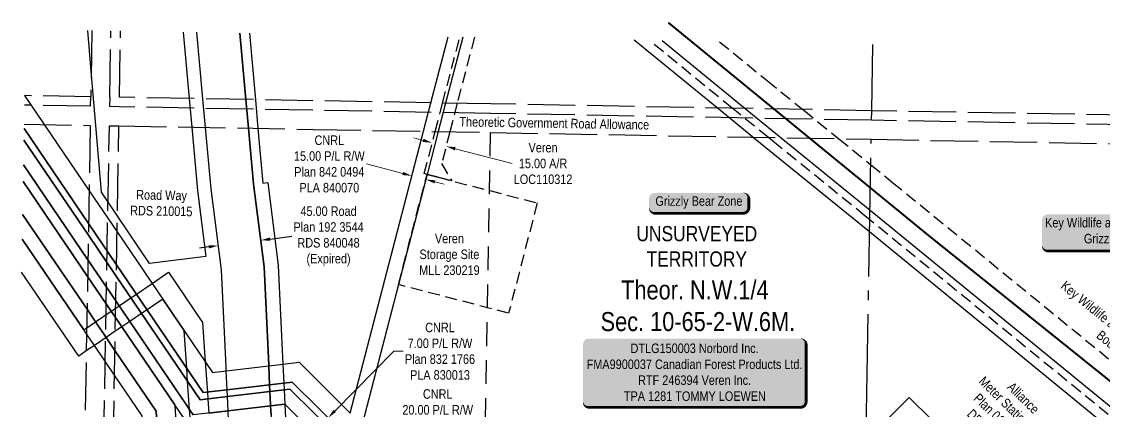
# Model space of a CAD drawing. Extents: x 420640 to 424792, y 6050134 to 6053066.
# Drawn here: x 420696 to 421837, y 6052655 to 6053066 of the extents above; entities that cross this region are included whole.
import ezdxf
from ezdxf.enums import TextEntityAlignment as Align

# ---------------------------------------------------------------- set-up
doc = ezdxf.new("R2010")
doc.units = 0
doc.header["$LTSCALE"] = 5
doc.header["$PDSIZE"] = 0.5
for name, pattern in [('DASHDOT2', [12.7, 6.35, -3.175, 0, -3.175]), ('foc-ACCESSROAD', [3.75, 2.5, -1.25]), ('foc-LSD', [8, 5, -3]), ('foc-QUARTERLINE', [33, 25, -3, 2, -3]), ('foc-UNSURVEYED', [12.5, 10, -2.5])]:
    doc.linetypes.add(name, pattern=pattern)
doc.layers.get('Defpoints').update_dxf_attribs({"color": 9})
for name, color, linetype in [('AS-SURFACE IMPACT', 7, 'Continuous'), ('AS-WILDLIFE', 131, 'DASHDOT2'), ('C-AR', 13, 'foc-ACCESSROAD'), ('C-RW', 13, 'Continuous'), ('C-SYMBOL', 7, 'Continuous'), ('F-AR', 190, 'foc-ACCESSROAD'), ('F-RW', 190, 'Continuous'), ('F-WS', 190, 'foc-ACCESSROAD'), ('L-QSEC', 8, 'foc-QUARTERLINE'), ('L-ROAD-T', 7, 'Continuous'), ('L-SECTION-LSD', 7, 'foc-LSD'), ('L-TITLEDB', 4, 'Continuous'), ('L-TITLEDB-T', 4, 'Continuous'), ('L-UNS-T', 3, 'Continuous'), ('L-USEC', 7, 'foc-UNSURVEYED')]:
    doc.layers.add(name, color=color, linetype=linetype)
for name, color, linetype, lineweight in [('C-AR-T', 13, 'Continuous', 9), ('C-RW-T', 13, 'Continuous', 9), ('F-AR-T', 190, 'Continuous', 9)]:
    doc.layers.add(name, color=color, linetype=linetype, lineweight=lineweight)
doc.styles.add('175L', font='ARIALN.TTF', dxfattribs={"height": 20})
doc.styles.add('80', font='ARIALN.TTF', dxfattribs={"height": 10})
doc.styles.add('80CG', font='ARIALN.TTF', dxfattribs={"height": 10})
doc.styles.add('80L', font='ARIALN.TTF', dxfattribs={"height": 10})
doc.dimstyles.new('Compass 5 000', dxfattribs={"dimscale": 5, "dimtxt": 9, "dimasz": 2, "dimexe": 0.2, "dimexo": 0.0625, "dimgap": 0.5, "dimtad": 0, "dimtih": 1, "dimtoh": 1, "dimzin": 0, "dimdsep": 46, "dimtxsty": '80CG', "dimcen": 0.1, "dimse1": 1, "dimse2": 1, "dimclrd": 256, "dimclrt": 256, "dimaunit": 1, "dimadec": 4, "dimazin": 0, "dimtfac": 0.06, "dimtofl": 0, "dimtmove": 0, "dimatfit": 1, "dimfxl": 0.2, "dimtolj": 1, "dimtzin": 0, "dimlwd": -1, "dimarcsym": 0})

# ---------------------------------------------------------------- blocks, each defined once
blk = doc.blocks.new('*D16')
at = {"layer": 'C-AR-T', "transparency": 16777216}
for p, q in [((421860, 6052589.9), (421850, 6052589.9)), ((421878.4, 6052571.6), (421860, 6052589.9)), ((421906.5, 6052543.7), (421913.6, 6052536.6))]:
    blk.add_line(p, q, dxfattribs=at)
for points in [[(421879.6, 6052572.8), (421877.2, 6052570.4), (421885.5, 6052564.5)], [(421907.7, 6052544.9), (421905.3, 6052542.5), (421899.4, 6052550.7)]]:
    blk.add_solid(points, dxfattribs=at)
at = {"layer": 'Defpoints', "color": 0, "transparency": 16777216}
for p in [(421876.5, 6052555.5), (421885.5, 6052564.5), (421890.4, 6052541.7)]:
    blk.add_point(p, dxfattribs=at)
at = {"layer": 'C-AR-T', "transparency": 16777216, "insert": (421800.6, 6052589.9), "char_height": 10, "attachment_point": 5, "style": '80CG'}
blk.add_mtext('\\A1;CNRL\\P20.00 Access R/W\\PPlan 812 1979\\PLOC 190039', dxfattribs=at)
blk = doc.blocks.new('*D19')
at = {"layer": 'C-RW-T', "transparency": 16777216}
for p, q in [((421097.5, 6052906), (421059.2, 6052916)), ((421131.3, 6052897.2), (421141, 6052894.7))]:
    blk.add_line(p, q, dxfattribs=at)
for points in [[(421097.9, 6052907.6), (421097, 6052904.4), (421107.1, 6052903.5)], [(421131.8, 6052898.8), (421130.9, 6052895.6), (421121.7, 6052899.7)]]:
    blk.add_solid(points, dxfattribs=at)
at = {"layer": 'Defpoints', "color": 0, "transparency": 16777216}
for p in [(421121.7, 6052899.7), (421067.4, 6052750.3), (421081.9, 6052746.5)]:
    blk.add_point(p, dxfattribs=at)
at = {"layer": 'C-RW-T', "transparency": 16777216, "insert": (421020.1, 6052916), "char_height": 10, "attachment_point": 5, "style": '80CG'}
blk.add_mtext('\\A1;CNRL\\P15.00 P/L R/W\\P{\\A0;Plan 842 0494\\P}PLA 840070', dxfattribs=at)
blk = doc.blocks.new('*D20')
at = {"layer": 'Defpoints', "color": 0, "transparency": 16777216}
for p in [(421129.6, 6052942.3), (421143.1, 6052934.6), (421144.1, 6052938.6)]:
    blk.add_point(p, dxfattribs=at)
at = {"layer": 'F-AR-T', "transparency": 16777216}
for p, q in [((421118.9, 6052940.8), (421109.2, 6052943.4)), ((421152.8, 6052932), (421212.6, 6052916.5))]:
    blk.add_line(p, q, dxfattribs=at)
for points in [[(421119.3, 6052942.5), (421118.5, 6052939.2), (421128.6, 6052938.3)], [(421153.2, 6052933.7), (421152.3, 6052930.4), (421143.1, 6052934.6)]]:
    blk.add_solid(points, dxfattribs=at)
at = {"layer": 'F-AR-T', "transparency": 16777216, "insert": (421245.3, 6052916.5), "char_height": 10, "attachment_point": 5, "style": '80CG'}
blk.add_mtext('\\A1;Veren\\P15.00 A/R\\PLOC110312', dxfattribs=at)
blk = doc.blocks.new('*D21')
at = {"layer": 'C-RW-T', "transparency": 16777216}
for p, q in [((421355.3, 6052588.3), (421345.3, 6052588.3)), ((421409.7, 6052534.5), (421355.3, 6052588.3)), ((421434.6, 6052509.9), (421441.7, 6052502.9))]:
    blk.add_line(p, q, dxfattribs=at)
for points in [[(421410.9, 6052535.7), (421408.6, 6052533.4), (421416.8, 6052527.5)], [(421435.8, 6052511.1), (421433.4, 6052508.8), (421427.5, 6052517)]]:
    blk.add_solid(points, dxfattribs=at)
at = {"layer": 'Defpoints', "color": 0, "transparency": 16777216}
for p in [(421413.1, 6052523.7), (421416.8, 6052527.5), (421423.8, 6052513.2)]:
    blk.add_point(p, dxfattribs=at)
at = {"layer": 'C-RW-T', "transparency": 16777216, "insert": (421306.2, 6052588.3), "char_height": 10, "attachment_point": 5, "style": '80CG'}
blk.add_mtext('\\A1;CNRL\\P15.00 P/L R/W\\P{\\A0;Plan 082 5901\\P}PLA 070435', dxfattribs=at)
blk = doc.blocks.new('*D26')
at = {"layer": 'C-RW-T', "transparency": 16777216}
for p, q in [((421073.3, 6052637), (421084.7, 6052648.6)), ((421084.7, 6052648.6), (421094.7, 6052648.6)), ((421045.2, 6052608.5), (421038.1, 6052601.4))]:
    blk.add_line(p, q, dxfattribs=at)
for points in [[(421072.1, 6052638.2), (421074.4, 6052635.8), (421066.2, 6052629.9)], [(421044, 6052609.7), (421046.4, 6052607.4), (421052.2, 6052615.6)]]:
    blk.add_solid(points, dxfattribs=at)
at = {"layer": 'Defpoints', "color": 0, "transparency": 16777216}
for p in [(421066.2, 6052629.9), (421086.6, 6052609.7), (421072.6, 6052595.5)]:
    blk.add_point(p, dxfattribs=at)
at = {"layer": 'C-RW-T', "transparency": 16777216, "insert": (421134.3, 6052648.6), "char_height": 10, "attachment_point": 5, "style": '80CG'}
blk.add_mtext('\\A1;CNRL\\P20.00 P/L R/W\\P{\\A0;Plan 812 1105\\P}PLA 800693', dxfattribs=at)
blk = doc.blocks.new('*D27')
at = {"layer": 'C-RW-T', "transparency": 16777216}
for p, q in [((421025.8, 6052655.7), (421088, 6052718.7)), ((421088, 6052718.7), (421098, 6052718.7)), ((421006.8, 6052636.5), (420999.8, 6052629.4))]:
    blk.add_line(p, q, dxfattribs=at)
for points in [[(421024.6, 6052656.9), (421027, 6052654.6), (421018.8, 6052648.6)], [(421005.6, 6052637.7), (421008, 6052635.4), (421013.9, 6052643.6)]]:
    blk.add_solid(points, dxfattribs=at)
at = {"layer": 'Defpoints', "color": 0, "transparency": 16777216}
for p in [(421018.8, 6052648.6), (421112, 6052556.6), (421107.1, 6052551.6)]:
    blk.add_point(p, dxfattribs=at)
at = {"layer": 'C-RW-T', "transparency": 16777216, "insert": (421136.7, 6052718.7), "char_height": 10, "attachment_point": 5, "style": '80CG'}
blk.add_mtext('\\A1;CNRL\\P7.00 P/L R/W\\P{\\A0;Plan 832 1766\\P}PLA 830013', dxfattribs=at)
blk = doc.blocks.new('*D33')
at = {"layer": 'Defpoints', "color": 0, "transparency": 16777216}
for p in [(420903.1, 6052830.3), (420947.7, 6052836), (420947.8, 6052835.6)]:
    blk.add_point(p, dxfattribs=at)
at = {"layer": 'L-TITLEDB-T', "transparency": 16777216}
for p, q in [((420957.7, 6052836.9), (420980.6, 6052839.8)), ((420893.2, 6052828.7), (420883.3, 6052827.4))]:
    blk.add_line(p, q, dxfattribs=at)
for points in [[(420893, 6052830.3), (420893.5, 6052827), (420903.2, 6052830)], [(420957.5, 6052838.5), (420957.9, 6052835.2), (420947.8, 6052835.6)]]:
    blk.add_solid(points, dxfattribs=at)
at = {"layer": 'L-TITLEDB-T', "transparency": 16777216, "insert": (421019.3, 6052839.8), "char_height": 10, "attachment_point": 5, "style": '80CG'}
blk.add_mtext('\\A1;45.00 Road\\PPlan 192 3544\\PRDS 840048\\P(Expired)', dxfattribs=at)
blk = doc.blocks.new('*U50')
h = blk.add_hatch(color=255)
edge = h.paths.add_edge_path()
edge.add_line((-111.5, -37), (111.5, -37))
edge.add_arc((111.5, -31), 6, 270, 360)
edge.add_line((117.5, -31), (117.5, 29.5))
edge.add_arc((111.5, 29.5), 6, 0, 90)
edge.add_line((111.5, 35.5), (-111.5, 35.5))
edge.add_arc((-111.5, 29.5), 6, 90, 180)
edge.add_line((-117.5, 29.5), (-117.5, -31))
edge.add_arc((-111.5, -31), 6, 180, 270)
at = {"color": 44, "flags": 128}
blk.add_lwpolyline([(-111.5, -37, 3, 3, 0), (111.5, -37, 3, 3, 0.414214), (117.5, -31, 3, 3, 0), (117.5, 29.5, 3, 0, 0.414214), (111.5, 35.5, 0, 0, 0), (-111.5, 35.5, 0, 0, 0.414214), (-117.5, 29.5, 0, 0, 0), (-117.5, -31, 0, 3, 0.414214)], format="xyseb", close=True, dxfattribs=at)
at = {"color": 44, "style": '80'}
blk.add_attdef('ENTER_TEXT_001', (-36, -5), '', height=10, dxfattribs=at)
blk = doc.blocks.new('*U71')
h = blk.add_hatch(color=255)
edge = h.paths.add_edge_path()
edge.add_line((-84, -20), (84, -20))
edge.add_arc((84, -14), 6, 270, 360)
edge.add_line((90, -14), (90, 12.5))
edge.add_arc((84, 12.5), 6, 0, 90)
edge.add_line((84, 18.5), (-84, 18.5))
edge.add_arc((-84, 12.5), 6, 90, 180)
edge.add_line((-90, 12.5), (-90, -14))
edge.add_arc((-84, -14), 6, 180, 270)
at = {"color": 131, "linetype": 'ByBlock', "flags": 128}
blk.add_lwpolyline([(-84, -20, 3, 3, 0), (84, -20, 3, 3, 0.414214), (90, -14, 3, 3, 0), (90, 12.5, 3, 0, 0.414214), (84, 18.5, 0, 0, 0), (-84, 18.5, 0, 0, 0.414214), (-90, 12.5, 0, 0, 0), (-90, -14, 0, 3, 0.414214)], format="xyseb", close=True, dxfattribs=at)
at = {"color": 131, "style": '80'}
blk.add_attdef('ENTER_TEXT_001', (-36, -5), '', height=10, dxfattribs=at)
blk = doc.blocks.new('*U72')
h = blk.add_hatch(color=255)
edge = h.paths.add_edge_path()
edge.add_line((-46.5, -11.5), (46.5, -11.5))
edge.add_arc((46.5, -5.5), 6, 270, 360)
edge.add_line((52.5, -5.5), (52.5, 4))
edge.add_arc((46.5, 4), 6, 0, 90)
edge.add_line((46.5, 10), (-46.5, 10))
edge.add_arc((-46.5, 4), 6, 90, 180)
edge.add_line((-52.5, 4), (-52.5, -5.5))
edge.add_arc((-46.5, -5.5), 6, 180, 270)
at = {"color": 131, "linetype": 'ByBlock', "flags": 128}
blk.add_lwpolyline([(-46.5, -11.5, 3, 3, 0), (46.5, -11.5, 3, 3, 0.414214), (52.5, -5.5, 3, 3, 0), (52.5, 4, 3, 0, 0.414214), (46.5, 10, 0, 0, 0), (-46.5, 10, 0, 0, 0.414214), (-52.5, 4, 0, 0, 0), (-52.5, -5.5, 0, 3, 0.414214)], format="xyseb", close=True, dxfattribs=at)
at = {"color": 131, "style": '80'}
blk.add_attdef('ENTER_TEXT_001', (-36, -5), '', height=10, dxfattribs=at)

msp = doc.modelspace()

# ---------------------------------------------------------------- linework, layer by layer
at = {"layer": 'AS-WILDLIFE', "const_width": 2, "flags": 128}
msp.add_lwpolyline([(421377.272, 6053064.971), (421651.489, 6052840.67), (421840.406, 6052689.066), (422096.53, 6052478.644), (422469.029, 6052175.717)], dxfattribs=at)
at = {"layer": 'C-AR'}
for points in [[(422453.499, 6052156.497), (422411.289, 6052190.531), (422406.446, 6052194.436), (422381.532, 6052214.471), (422376.713, 6052218.347), (422316.269, 6052267.106), (421928.303, 6052579.234), (421927.859, 6052579.636), (421913.368, 6052592.726), (421589.579, 6052857.106), (421584.704, 6052861.086), (421491.184, 6052937.036), (421482.671, 6052943.925), (421452.49, 6052968.354), (421444.642, 6052974.77), (421357.34, 6053046.193)], [(421431.191, 6053044.872), (421481.358, 6053003.83), (421518.897, 6052973.446), (421519.988, 6052972.564), (421556.88, 6052942.602), (421590.583, 6052915.233), (421613.584, 6052896.552), (421935.493, 6052633.707), (421943.284, 6052627.346), (421950.715, 6052620.629), (421957.997, 6052614.047), (422344.962, 6052302.723), (422382.522, 6052272.423), (422405.402, 6052253.967), (422412.279, 6052248.437), (422435.143, 6052230.051), (422482.245, 6052192.074)]]:
    msp.add_lwpolyline(points, dxfattribs=at)
at = {"layer": 'C-RW'}
for points in [[(420958.744, 6052651.236), (420958.27, 6052661.245), (420958.222, 6052662.27), (420957.557, 6052676.259), (420957.225, 6052683.265), (420956.276, 6052703.282), (420956.227, 6052704.309), (420951.317, 6052807.625), (420940.259, 6052894.686), (420934.907, 6052953.722), (420932.167, 6052983.937), (420925.824, 6053053.911)], [(420935.881, 6053053.731), (420942.224, 6052983.757), (420944.964, 6052953.542), (420950.2, 6052895.79), (420955.17, 6052896.331), (420966.272, 6052808.927), (420971.21, 6052705.023), (420972.16, 6052685.014), (420972.493, 6052678.008), (420973.188, 6052662.95), (420973.911, 6052648.118)], [(421042.243, 6052653.574), (421119.327, 6052950.416), (421127.123, 6052980.443), (421145.183, 6053049.987)], [(421160.632, 6053049.711), (421142.546, 6052980.167), (421134.748, 6052950.14), (421123.052, 6052905.096), (421092.89, 6052788.941), (421054.572, 6052641.385)], [(420699.028, 6052987.994), (420719.685, 6052957.578), (420767.053, 6052887.824), (420796.464, 6052844.522), (420897.096, 6052696.353), (420911.476, 6052698.036), (420956.275, 6052703.282), (420971.21, 6052705.026), (420988.311, 6052707.033), (421042.243, 6052653.574)], [(420698.458, 6052953.247), (420766.448, 6052853.137), (420795.858, 6052809.83), (420887.372, 6052675.086), (420912.425, 6052678.019), (420957.225, 6052683.265), (420972.16, 6052685.014), (420981.074, 6052686.058), (421036.434, 6052631.199)], [(421036.434, 6052631.199), (420981.074, 6052686.058), (420972.16, 6052685.014), (420957.225, 6052683.265), (420912.425, 6052678.019), (420887.372, 6052675.086), (420795.858, 6052809.83), (420766.448, 6052853.137), (420698.458, 6052953.247)], [(420698.258, 6052941.086), (420766.236, 6052840.992), (420795.646, 6052797.687), (420883.97, 6052667.642), (420912.757, 6052671.013), (420957.557, 6052676.259), (420972.493, 6052678.008), (420978.541, 6052678.716), (421028.24, 6052629.453)], [(421028.24, 6052629.453), (420978.541, 6052678.716), (420972.493, 6052678.008), (420957.557, 6052676.259), (420912.757, 6052671.013), (420883.97, 6052667.642), (420795.646, 6052797.687), (420766.236, 6052840.992), (420698.258, 6052941.086)], [(420697.83, 6052915.028), (420765.782, 6052814.975), (420795.192, 6052771.669), (420798.634, 6052766.601), (420809.866, 6052750.063), (420872.948, 6052657.183), (420876.677, 6052651.692)], [(421017.714, 6052618.775), (420973.179, 6052662.935), (420958.269, 6052661.245), (420913.469, 6052656), (420876.677, 6052651.692), (420795.192, 6052771.669), (420765.782, 6052814.975), (420697.83, 6052915.028)], [(420871.815, 6052641.059), (420857.405, 6052662.272), (420801.594, 6052744.445), (420794.889, 6052754.317), (420790.363, 6052760.982), (420765.479, 6052797.625), (420697.545, 6052897.65)], [(420893.235, 6052653.631), (420913.469, 6052656), (420958.269, 6052661.245), (420973.182, 6052662.94), (421017.714, 6052618.775)]]:
    msp.add_lwpolyline(points, dxfattribs=at)
at = {"layer": 'F-AR'}
msp.add_lwpolyline([(421172.957, 6053049.491), (421154.884, 6052979.946), (421147.08, 6052949.92), (421138.407, 6052916.551), (421149.12, 6052898.319), (421134.647, 6052902.082), (421123.052, 6052905.096), (421120.13, 6052905.856), (421131.654, 6052950.196), (421139.458, 6052980.222), (421157.532, 6053049.767)], dxfattribs=at)
at = {"layer": 'F-RW'}
for points in [[(422447.218, 6052148.724), (422411.073, 6052177.929), (422381.317, 6052201.928), (422310.022, 6052259.422), (421920.864, 6052572.576), (421905.904, 6052585.056), (421589.359, 6052844.408), (421467.177, 6052943.633), (421466.462, 6052944.214), (421428.564, 6052975.056), (421341.264, 6053046.48)], [(421370.697, 6053045.954), (421458.271, 6052974.526), (421496.085, 6052943.685), (421589.755, 6052867.289), (421918.682, 6052598.714), (421933.496, 6052585.323), (422321.287, 6052273.335), (422381.705, 6052224.577), (422411.462, 6052200.664), (422458.507, 6052162.695)], [(420697.545, 6052897.65), (420765.479, 6052797.625), (420794.889, 6052754.317), (420857.405, 6052662.272), (420863.762, 6052552.786)], [(420696.974, 6052862.895), (420764.873, 6052762.921), (420773.821, 6052749.745), (420785.053, 6052733.207), (420794.283, 6052719.617), (420837.76, 6052655.601), (420844.973, 6052531.358), (420881.535, 6052534.034), (420901.48, 6052535.495), (420921.374, 6052536.952), (420922.47, 6052521.992), (420902.524, 6052520.532), (420882.579, 6052519.071), (420830.882, 6052515.286), (420823.026, 6052650.599), (420793.829, 6052693.589), (420772.646, 6052724.779), (420764.419, 6052736.894), (420761.415, 6052741.317), (420696.546, 6052836.828)], [(420844.973, 6052531.358), (420837.76, 6052655.601), (420794.283, 6052719.617), (420764.873, 6052762.921), (420696.974, 6052862.894)], [(420696.546, 6052836.828), (420761.415, 6052741.317), (420764.533, 6052743.435), (420773.821, 6052749.745), (420790.363, 6052760.982), (420795.061, 6052764.174), (420798.634, 6052766.601), (420811.037, 6052775.025), (420816.825, 6052778.958), (420833.362, 6052790.191), (420850.668, 6052801.948), (420886.572, 6052749.108), (420889.47, 6052707.581), (420891.702, 6052675.592), (420892.19, 6052668.604), (420893.235, 6052653.631)], [(420874.054, 6052641.32), (420872.948, 6052657.183), (420870.875, 6052686.923), (420869.907, 6052700.801), (420867.144, 6052740.452), (420844.591, 6052773.656), (420828.056, 6052762.42), (420822.268, 6052758.489), (420809.866, 6052750.063), (420801.594, 6052744.445), (420794.634, 6052739.716), (420785.053, 6052733.207), (420772.646, 6052724.779), (420764.106, 6052718.978), (420756.103, 6052713.541), (420695.976, 6052802.073)], [(421585.555, 6052624.163), (421630.888, 6052670.002), (421794.573, 6052508.784)]]:
    msp.add_lwpolyline(points, dxfattribs=at)
at = {"layer": 'F-WS'}
msp.add_lwpolyline([(421134.647, 6052902.082), (421239.188, 6052874.905), (421208.998, 6052758.776), (421092.89, 6052788.941), (421123.052, 6052905.096), (421134.647, 6052902.082)], close=True, dxfattribs=at)
at = {"layer": 'L-QSEC'}
msp.add_line((421577.154, 6052137.736), (421591.044, 6052941.996), dxfattribs=at)
msp.add_lwpolyline([(421591.391, 6052962.093), (421591.565, 6052972.155), (421592.772, 6053041.981)], dxfattribs=at)
at = {"layer": 'L-SECTION-LSD'}
for p, q in [((420768.601, 6052976.811), (420768.781, 6052986.869)), ((420788.879, 6052986.503), (420788.7, 6052976.452)), ((420798.758, 6052976.272), (420788.7, 6052976.452)), ((420788.364, 6052956.345), (420798.422, 6052956.173)), ((421189.702, 6052949.166), (421175.277, 6052144.943))]:
    msp.add_line(p, q, dxfattribs=at)
at = {"layer": 'L-TITLEDB'}
for points in [[(420866.062, 6053054.98), (420872.437, 6052985.01), (420875.19, 6052954.794), (420881.265, 6052888.111), (420890.084, 6052818.67), (420830.562, 6052811.11), (420796.764, 6052861.717), (420780.255, 6052886.435), (420774.202, 6052956.606), (420769.255, 6053013.958), (420765.561, 6053056.778)], [(420930.19, 6052010.078), (420929.161, 6052149.346), (420928.835, 6052193.402), (420932.457, 6052338.701), (420933.329, 6052373.689), (420922.47, 6052521.992), (420921.374, 6052536.952), (420919.914, 6052556.897), (420914.962, 6052624.537), (420913.944, 6052645.99), (420913.469, 6052656), (420912.757, 6052671.013), (420912.425, 6052678.019), (420911.476, 6052698.036), (420911.28, 6052702.175), (420906.425, 6052804.36), (420895.537, 6052889.737), (420889.66, 6052954.534), (420886.919, 6052984.75), (420880.574, 6053054.72)], [(420925.824, 6053053.911), (420932.167, 6052983.938), (420934.907, 6052953.722), (420940.259, 6052894.686), (420951.317, 6052807.625), (420956.227, 6052704.309), (420956.276, 6052703.282), (420957.225, 6052683.265), (420957.557, 6052676.259), (420958.221, 6052662.27), (420958.269, 6052661.245), (420958.744, 6052651.236), (420959.909, 6052626.669), (420964.724, 6052560.178), (420966.169, 6052540.232), (420967.253, 6052525.272), (420968.697, 6052505.325), (420978.312, 6052372.568), (420977.441, 6052337.58), (420973.827, 6052192.616), (420974.164, 6052148.536), (420975.228, 6052009.268)]]:
    msp.add_lwpolyline(points, dxfattribs=at)
at = {"layer": 'L-USEC'}
for p, q in [((420770.001, 6053056.698), (420768.782, 6052986.869)), ((420788.879, 6052986.506), (420790.098, 6053056.339)), ((420798.938, 6052986.331), (420800.157, 6053056.159)), ((420768.782, 6052986.869), (420699.03, 6052988.117)), ((420768.602, 6052976.811), (420698.865, 6052978.058)), ((421190.044, 6052969.274), (420798.758, 6052976.272)), ((421190.224, 6052979.332), (420798.938, 6052986.331)), ((421591.566, 6052972.151), (421190.224, 6052979.332)), ((421591.386, 6052962.093), (421190.044, 6052969.274)), ((421992.901, 6052964.973), (421591.566, 6052972.151)), ((420698.535, 6052957.96), (420768.256, 6052956.713)), ((420768.256, 6052956.713), (420761.238, 6052554.603)), ((420781.336, 6052554.24), (420788.354, 6052956.349)), ((420791.395, 6052554.065), (420798.412, 6052956.173)), ((420798.412, 6052956.173), (421003.255, 6052952.496)), ((421992.721, 6052954.914), (421591.386, 6052962.093)), ((421003.255, 6052952.496), (421189.702, 6052949.166)), ((421189.702, 6052949.166), (421591.045, 6052941.994)), ((421591.045, 6052941.994), (421992.384, 6052934.816))]:
    msp.add_line(p, q, dxfattribs=at)

# ---------------------------------------------------------------- block references
at = {"layer": 'AS-SURFACE IMPACT'}
ref = msp.add_blockref('*U50', (421404.929, 6052696.622), dxfattribs=at)
ref.add_attrib('ENTER_TEXT_001', 'DTLG150003 Norbord Inc.', (421337.49, 6052716.817), dxfattribs={"layer": '0', "color": 44, "height": 10, "style": '80'})
ref.add_attrib('ENTER_TEXT_002', 'FMA9900037 Canadian Forest Products Ltd.', (421291.262, 6052699.973), dxfattribs={"layer": '0', "color": 44, "height": 10, "style": '80'})
ref.add_attrib('ENTER_TEXT_003', 'RTF 246394 Veren Inc.', (421345.437, 6052683.265), dxfattribs={"layer": '0', "color": 44, "height": 10, "style": '80'})
ref.add_attrib('ENTER_TEXT_004', 'TPA 1281 TOMMY LOEWEN', (421330.461, 6052666.421), dxfattribs={"layer": '0', "color": 44, "height": 10, "style": '80'})
at = {"layer": 'C-AR-T', "color": 1}
ref = msp.add_blockref('*U72', (421409.569, 6052875.583), dxfattribs=at)
ref.add_attrib('ENTER_TEXT_001', 'Grizzly Bear Zone', (421363.658, 6052871.964), dxfattribs={"layer": '0', "color": 131, "height": 10, "style": '80'})
ref = msp.add_blockref('*U71', (421860.987, 6052844.375), dxfattribs=at)
ref.add_attrib('ENTER_TEXT_001', 'Key Wildlife and Biodiversity Zone', (421774.214, 6052849.182), dxfattribs={"layer": '0', "color": 131, "height": 10, "style": '80'})
ref.add_attrib('ENTER_TEXT_002', 'Grizzly Bear Zone', (421815.076, 6052832.337), dxfattribs={"layer": '0', "color": 131, "height": 10, "style": '80'})

# ---------------------------------------------------------------- texts
at = {"layer": 'C-SYMBOL', "color": 3, "insert": (421405.231, 6052793.325), "char_height": 20, "width": 209.61337, "attachment_point": 2, "style": '175L'}
msp.add_mtext('Theor. N.W.1/4\\P Sec. 10-65-2-W.6M.', dxfattribs=at)
at = {"layer": 'F-AR-T', "insert": (421146.639, 6052820.75), "char_height": 10, "width": 100.34313, "attachment_point": 5, "style": '80CG'}
msp.add_mtext('\\A1;Veren\\PStorage Site\\PMLL 230219', dxfattribs=at)
at = {"layer": 'L-ROAD-T', "style": '80L'}
msp.add_text('Theoretic Government Road Allowance', height=10, rotation=359.059355, dxfattribs=at).set_placement((421257.101, 6052958.95), align=Align.MIDDLE_CENTER)
at = {"layer": 'L-TITLEDB-T', "insert": (420843.365, 6052883.092), "char_height": 10, "width": 100.34313, "attachment_point": 5, "rotation": 358.976289, "style": '80CG'}
msp.add_mtext('\\A1;\\PRoad Way\\PRDS 210015', dxfattribs=at)
at = {"layer": 'L-UNS-T', "color": 3, "insert": (421407.257, 6052829.174), "char_height": 16, "attachment_point": 5, "style": '80L'}
msp.add_mtext_dynamic_manual_height_columns('UNSURVEYED TERRITORY', width=126.41375, gutter_width=47.5, heights=[0], dxfattribs=at)

# ---------------------------------------------------------------- dimensions: what is measured, and where the dimension line sits
at = {"layer": 'C-RW-T'}
for base, p1, p2, angle, text, picture, middle in [((421121.656, 6052899.724), (421067.353, 6052750.271), (421081.868, 6052746.502), 345.443337, 'CNRL\\P15.00 P/L R/W\\P{\\A0;Plan 842 0494\\P}PLA 840070', '*D19', (421020.081, 6052915.95)), ((421018.777, 6052648.627), (421107.083, 6052551.624), (421112.002, 6052556.608), 45.373395, 'CNRL\\P7.00 P/L R/W\\P{\\A0;Plan 832 1766\\P}PLA 830013', '*D27', (421136.7, 6052718.723)), ((421066.236, 6052629.871), (421072.602, 6052595.499), (421086.644, 6052609.724), 45.369829, 'CNRL\\P20.00 P/L R/W\\P{\\A0;Plan 812 1105\\P}PLA 800693', '*D26', (421134.282, 6052648.617)), ((421416.844, 6052527.513), (421423.765, 6052513.187), (421413.103, 6052523.729), 135.324959, 'CNRL\\P15.00 P/L R/W\\P{\\A0;Plan 082 5901\\P}PLA 070435', '*D21', (421306.249, 6052588.327))]:
    dim = msp.add_linear_dim(base=base, p1=p1, p2=p2, angle=angle, text=text, dimstyle='Compass 5 000', dxfattribs=at)
    dim.commit()
    dim.dimension.update_dxf_attribs({"geometry": picture, "text_midpoint": middle, "dimtype": 161})
at = {"layer": 'F-AR-T'}
dim = msp.add_linear_dim(base=(421143.086, 6052934.555), p1=(421129.609, 6052942.329), p2=(421144.126, 6052938.556), angle=345.430439, text='Veren\\P15.00 A/R\\PLOC110312', dimstyle='Compass 5 000', dxfattribs=at)
dim.commit()
dim.dimension.update_dxf_attribs({"geometry": '*D20', "text_midpoint": (421245.291, 6052916.484), "dimtype": 161})
at = {"layer": 'L-TITLEDB-T'}
dim = msp.add_linear_dim(base=(420947.762, 6052835.618), p1=(420903.116, 6052830.307), p2=(420947.717, 6052835.973), angle=7.239234, text='45.00 Road\\PPlan 192 3544\\PRDS 840048\\P(Expired)', dimstyle='Compass 5 000', dxfattribs=at)
dim.commit()
dim.dimension.update_dxf_attribs({"geometry": '*D33', "text_midpoint": (421019.323, 6052839.789), "dimtype": 161})

# ---------------------------------------------------------------- next in the draw order: texts
at = {"layer": 'AS-WILDLIFE', "insert": (421853.861, 6052727.414), "char_height": 10, "width": 172.80123, "attachment_point": 5, "rotation": 320.767648, "style": '80CG', "bg_fill": 3, "box_fill_scale": 1, "bg_fill_color": 256, "bg_fill_transparency": 0}
msp.add_mtext('\\A1;Key Wildlife and Biodiversity Zone Boundary', dxfattribs=at)

# ---------------------------------------------------------------- next in the draw order: dimensions: what is measured, and where the dimension line sits
at = {"layer": 'C-AR-T'}
dim = msp.add_linear_dim(base=(421885.495, 6052564.547), p1=(421890.428, 6052541.719), p2=(421876.535, 6052555.543), angle=135.140669, text='CNRL\\P20.00 Access R/W\\PPlan 812 1979\\PLOC 190039', dimstyle='Compass 5 000', dxfattribs=at)
dim.commit()
dim.dimension.update_dxf_attribs({"geometry": '*D16', "text_midpoint": (421800.561, 6052589.95), "dimtype": 161})

# ---------------------------------------------------------------- next in the draw order: texts
at = {"layer": 'F-AR-T', "insert": (421726.849, 6052644.678), "char_height": 10, "width": 90.66617, "attachment_point": 5, "rotation": 315.435277, "style": '80CG', "bg_fill": 3, "box_fill_scale": 1, "bg_fill_color": 256, "bg_fill_transparency": 0}
msp.add_mtext('\\A1;Alliance\\PMeter Station Site\\PPlan 012 5734\\PDPI 980220\\P(Expired)', dxfattribs=at)

doc.saveas('drawing.dxf')
